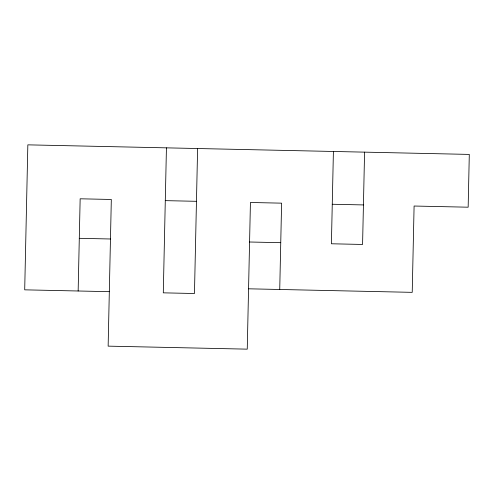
<?xml version="1.0" encoding="UTF-8"?>
<svg xmlns="http://www.w3.org/2000/svg" width="494" height="494" viewBox="0 0 494 494"><rect width="100%" height="100%" fill="white"/><g stroke="black" fill="none" stroke-linecap="round" stroke-linejoin="round"><path stroke-width="0.74" d="M78.151 290.997L80.152 198.792L111.323 199.471L108.143 346.14L247.253 349.153L250.433 202.484L281.605 203.158L279.734 289.478M166.435 147.848L163.292 292.837L194.463 293.516L197.606 148.521M333.407 151.467L331.406 243.777L362.577 244.456L364.578 152.14M165.292 200.638L196.464 201.311M332.264 204.257L363.436 204.93M79.293 238.318L110.465 238.991M249.575 242.004L280.746 242.678M248.562 288.805L412.224 292.349L414.096 206.029L468.158 207.202L469.3 154.412L27.843 144.847L24.7 289.836L109.322 291.67"/></g></svg>
